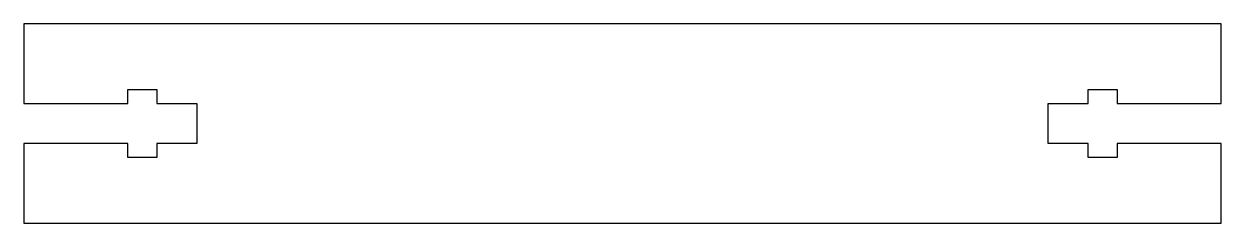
# Model space of a CAD drawing. Header units: millimetres. Extents: x -45 to 45, y -7.5 to 7.5.
import ezdxf

# ---------------------------------------------------------------- set-up
doc = ezdxf.new("R2010")
doc.units = ezdxf.units.MM

msp = doc.modelspace()

# ---------------------------------------------------------------- linework, layer by layer
msp.add_lwpolyline([(-45, 1.5), (-37.2, 1.5), (-37.2, 2.55), (-35, 2.55), (-35, 1.5), (-32, 1.5), (-32, -1.5), (-35, -1.5), (-35, -2.55), (-37.2, -2.55), (-37.2, -1.5), (-45, -1.5), (-45, -7.5), (45, -7.5), (45, -1.5), (37.2, -1.5), (37.2, -2.55), (35, -2.55), (35, -1.5), (32, -1.5), (32, 1.5), (35, 1.5), (35, 2.55), (37.2, 2.55), (37.2, 1.5), (45, 1.5), (45, 7.5), (-45, 7.5)], close=True)

doc.saveas('drawing.dxf')
